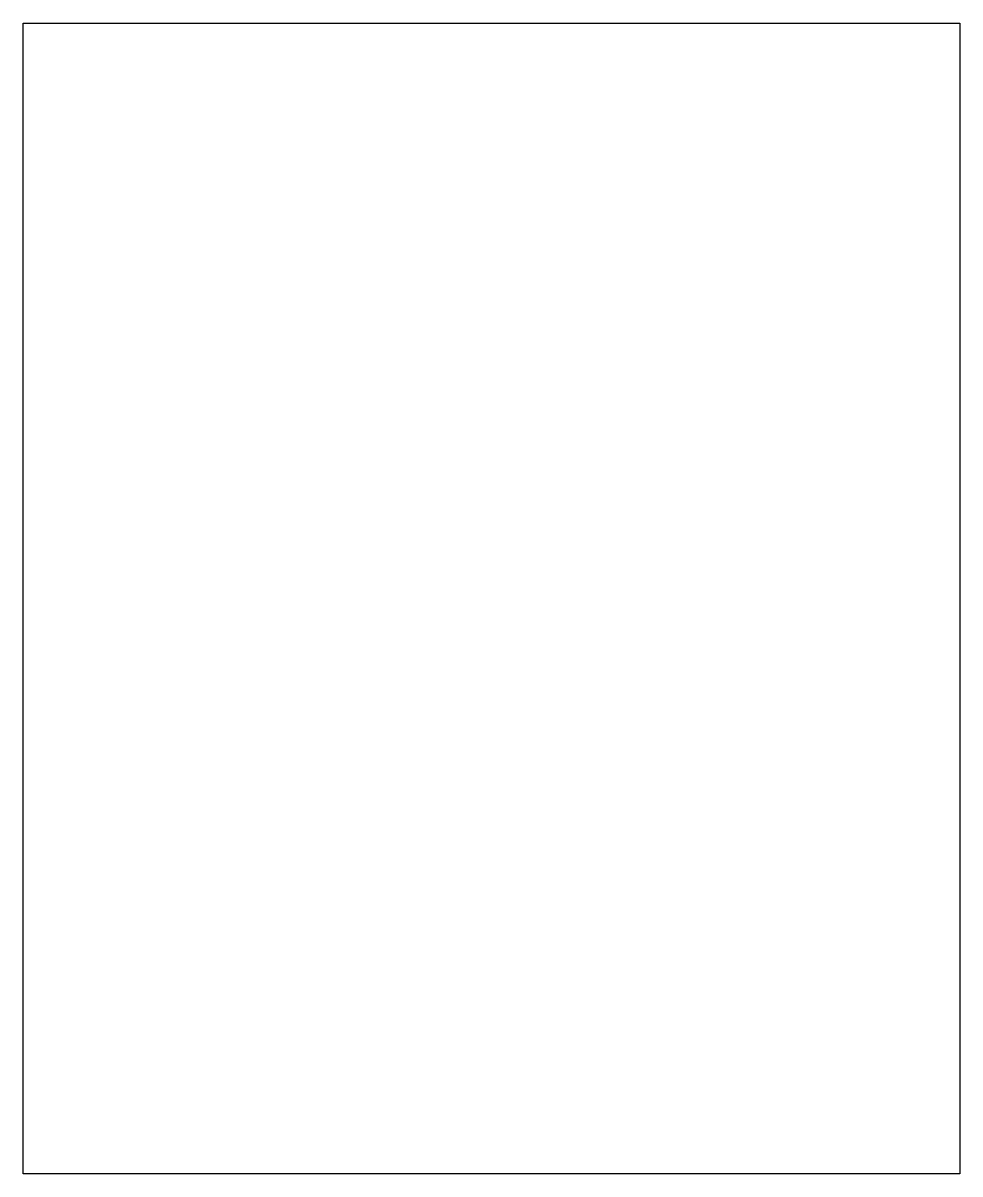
# Model space of a CAD drawing. Header units: metres. Extents: x 50 to 263, y 50 to 311.
import ezdxf

# ---------------------------------------------------------------- set-up
doc = ezdxf.new("R2010")
doc.units = ezdxf.units.M

msp = doc.modelspace()

# ---------------------------------------------------------------- linework, layer by layer
msp.add_lwpolyline([(50, 50), (50, 311.42), (262.86, 311.42), (262.86, 50), (50, 50)])

doc.saveas('drawing.dxf')
